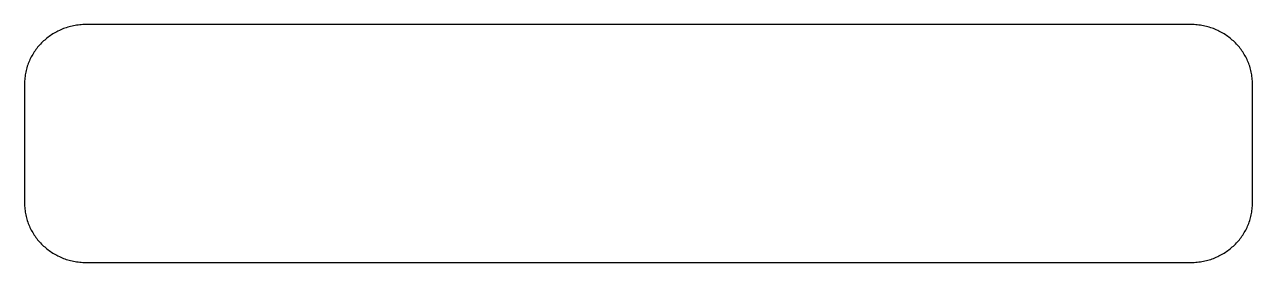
# Model space of a CAD drawing. Extents: x -1000 to 1000, y -1450 to 1450.
# Drawn here: x -33.1 to 238.5, y 373.3 to 426 of the extents above; entities that cross this region are included whole.
import ezdxf

# ---------------------------------------------------------------- set-up
doc = ezdxf.new("R2010")
doc.units = 0
doc.layers.add('LAYER_1', color=18, linetype='CONTINUOUS')

msp = doc.modelspace()

# ---------------------------------------------------------------- linework, layer by layer
at = {"layer": 'LAYER_1'}
msp.add_lwpolyline([(-19.48, 373.32), (224.88, 373.32), (225.23, 373.33), (225.58, 373.34), (225.93, 373.36), (226.27, 373.39), (226.61, 373.43), (226.95, 373.47), (227.28, 373.53), (227.62, 373.59), (227.95, 373.66), (228.27, 373.74), (228.6, 373.82), (228.92, 373.91), (229.24, 374.01), (229.55, 374.12), (229.86, 374.23), (230.17, 374.36), (230.47, 374.48), (230.77, 374.62), (231.06, 374.76), (231.35, 374.91), (231.64, 375.06), (231.92, 375.23), (232.2, 375.39), (232.47, 375.57), (232.74, 375.75), (233, 375.94), (233.26, 376.13), (233.52, 376.33), (233.77, 376.53), (234.01, 376.74), (234.25, 376.95), (234.48, 377.18), (234.71, 377.4), (234.93, 377.63), (235.15, 377.87), (235.36, 378.11), (235.56, 378.36), (235.76, 378.61), (235.95, 378.86), (236.14, 379.12), (236.32, 379.39), (236.49, 379.66), (236.66, 379.93), (236.82, 380.21), (236.97, 380.49), (237.12, 380.77), (237.26, 381.06), (237.39, 381.36), (237.51, 381.65), (237.63, 381.95), (237.74, 382.26), (237.85, 382.57), (237.94, 382.88), (238.03, 383.19), (238.11, 383.51), (238.18, 383.83), (238.24, 384.15), (238.3, 384.47), (238.35, 384.8), (238.39, 385.13), (238.42, 385.47), (238.44, 385.8), (238.45, 386.14), (238.46, 386.48), (238.46, 412.79), (238.45, 413.13), (238.44, 413.47), (238.42, 413.81), (238.39, 414.14), (238.35, 414.47), (238.3, 414.8), (238.24, 415.12), (238.18, 415.44), (238.11, 415.76), (238.03, 416.08), (237.94, 416.4), (237.85, 416.71), (237.74, 417.01), (237.63, 417.32), (237.51, 417.62), (237.39, 417.91), (237.26, 418.21), (237.12, 418.5), (236.97, 418.78), (236.82, 419.06), (236.66, 419.34), (236.49, 419.62), (236.32, 419.88), (236.14, 420.15), (235.95, 420.41), (235.76, 420.67), (235.56, 420.92), (235.36, 421.16), (235.15, 421.4), (234.93, 421.64), (234.71, 421.87), (234.48, 422.1), (234.25, 422.32), (234.01, 422.53), (233.77, 422.74), (233.52, 422.95), (233.26, 423.14), (233, 423.34), (232.74, 423.52), (232.47, 423.7), (232.2, 423.88), (231.92, 424.05), (231.64, 424.21), (231.35, 424.36), (231.06, 424.51), (230.77, 424.65), (230.47, 424.79), (230.17, 424.92), (229.86, 425.04), (229.55, 425.15), (229.24, 425.26), (228.92, 425.36), (228.6, 425.45), (228.27, 425.54), (227.95, 425.61), (227.62, 425.68), (227.28, 425.74), (226.95, 425.8), (226.61, 425.84), (226.27, 425.88), (225.93, 425.91), (225.58, 425.93), (225.23, 425.95), (224.88, 425.95), (-19.48, 425.95), (-19.83, 425.95), (-20.17, 425.93), (-20.52, 425.91), (-20.86, 425.88), (-21.2, 425.84), (-21.54, 425.8), (-21.88, 425.74), (-22.21, 425.68), (-22.54, 425.61), (-22.87, 425.54), (-23.19, 425.45), (-23.51, 425.36), (-23.83, 425.26), (-24.14, 425.15), (-24.45, 425.04), (-24.76, 424.92), (-25.06, 424.79), (-25.36, 424.65), (-25.66, 424.51), (-25.95, 424.36), (-26.23, 424.21), (-26.51, 424.05), (-26.79, 423.88), (-27.07, 423.7), (-27.33, 423.52), (-27.6, 423.34), (-27.86, 423.14), (-28.11, 422.95), (-28.36, 422.74), (-28.6, 422.53), (-28.84, 422.32), (-29.07, 422.1), (-29.3, 421.87), (-29.52, 421.64), (-29.74, 421.4), (-29.95, 421.16), (-30.16, 420.92), (-30.35, 420.67), (-30.55, 420.41), (-30.73, 420.15), (-30.91, 419.88), (-31.09, 419.62), (-31.25, 419.34), (-31.41, 419.06), (-31.57, 418.78), (-31.71, 418.5), (-31.85, 418.21), (-31.98, 417.91), (-32.11, 417.62), (-32.23, 417.32), (-32.34, 417.01), (-32.44, 416.71), (-32.54, 416.4), (-32.62, 416.08), (-32.7, 415.76), (-32.77, 415.44), (-32.84, 415.12), (-32.89, 414.8), (-32.94, 414.47), (-32.98, 414.14), (-33.01, 413.81), (-33.03, 413.47), (-33.05, 413.13), (-33.05, 412.79), (-33.05, 386.48), (-33.05, 386.14), (-33.03, 385.8), (-33.01, 385.47), (-32.98, 385.13), (-32.94, 384.8), (-32.89, 384.47), (-32.84, 384.15), (-32.77, 383.83), (-32.7, 383.51), (-32.62, 383.19), (-32.54, 382.88), (-32.44, 382.57), (-32.34, 382.26), (-32.23, 381.95), (-32.11, 381.65), (-31.98, 381.36), (-31.85, 381.06), (-31.71, 380.77), (-31.57, 380.49), (-31.41, 380.21), (-31.25, 379.93), (-31.09, 379.66), (-30.91, 379.39), (-30.73, 379.12), (-30.55, 378.86), (-30.35, 378.61), (-30.16, 378.36), (-29.95, 378.11), (-29.74, 377.87), (-29.52, 377.63), (-29.3, 377.4), (-29.07, 377.18), (-28.84, 376.95), (-28.6, 376.74), (-28.36, 376.53), (-28.11, 376.33), (-27.86, 376.13), (-27.6, 375.94), (-27.33, 375.75), (-27.07, 375.57), (-26.79, 375.39), (-26.51, 375.23), (-26.23, 375.06), (-25.95, 374.91), (-25.66, 374.76), (-25.36, 374.62), (-25.06, 374.48), (-24.76, 374.36), (-24.45, 374.23), (-24.14, 374.12), (-23.83, 374.01), (-23.51, 373.91), (-23.19, 373.82), (-22.87, 373.74), (-22.54, 373.66), (-22.21, 373.59), (-21.88, 373.53), (-21.54, 373.47), (-21.2, 373.43), (-20.86, 373.39), (-20.52, 373.36), (-20.17, 373.34), (-19.83, 373.33)], close=True, dxfattribs=at)

doc.saveas('drawing.dxf')
